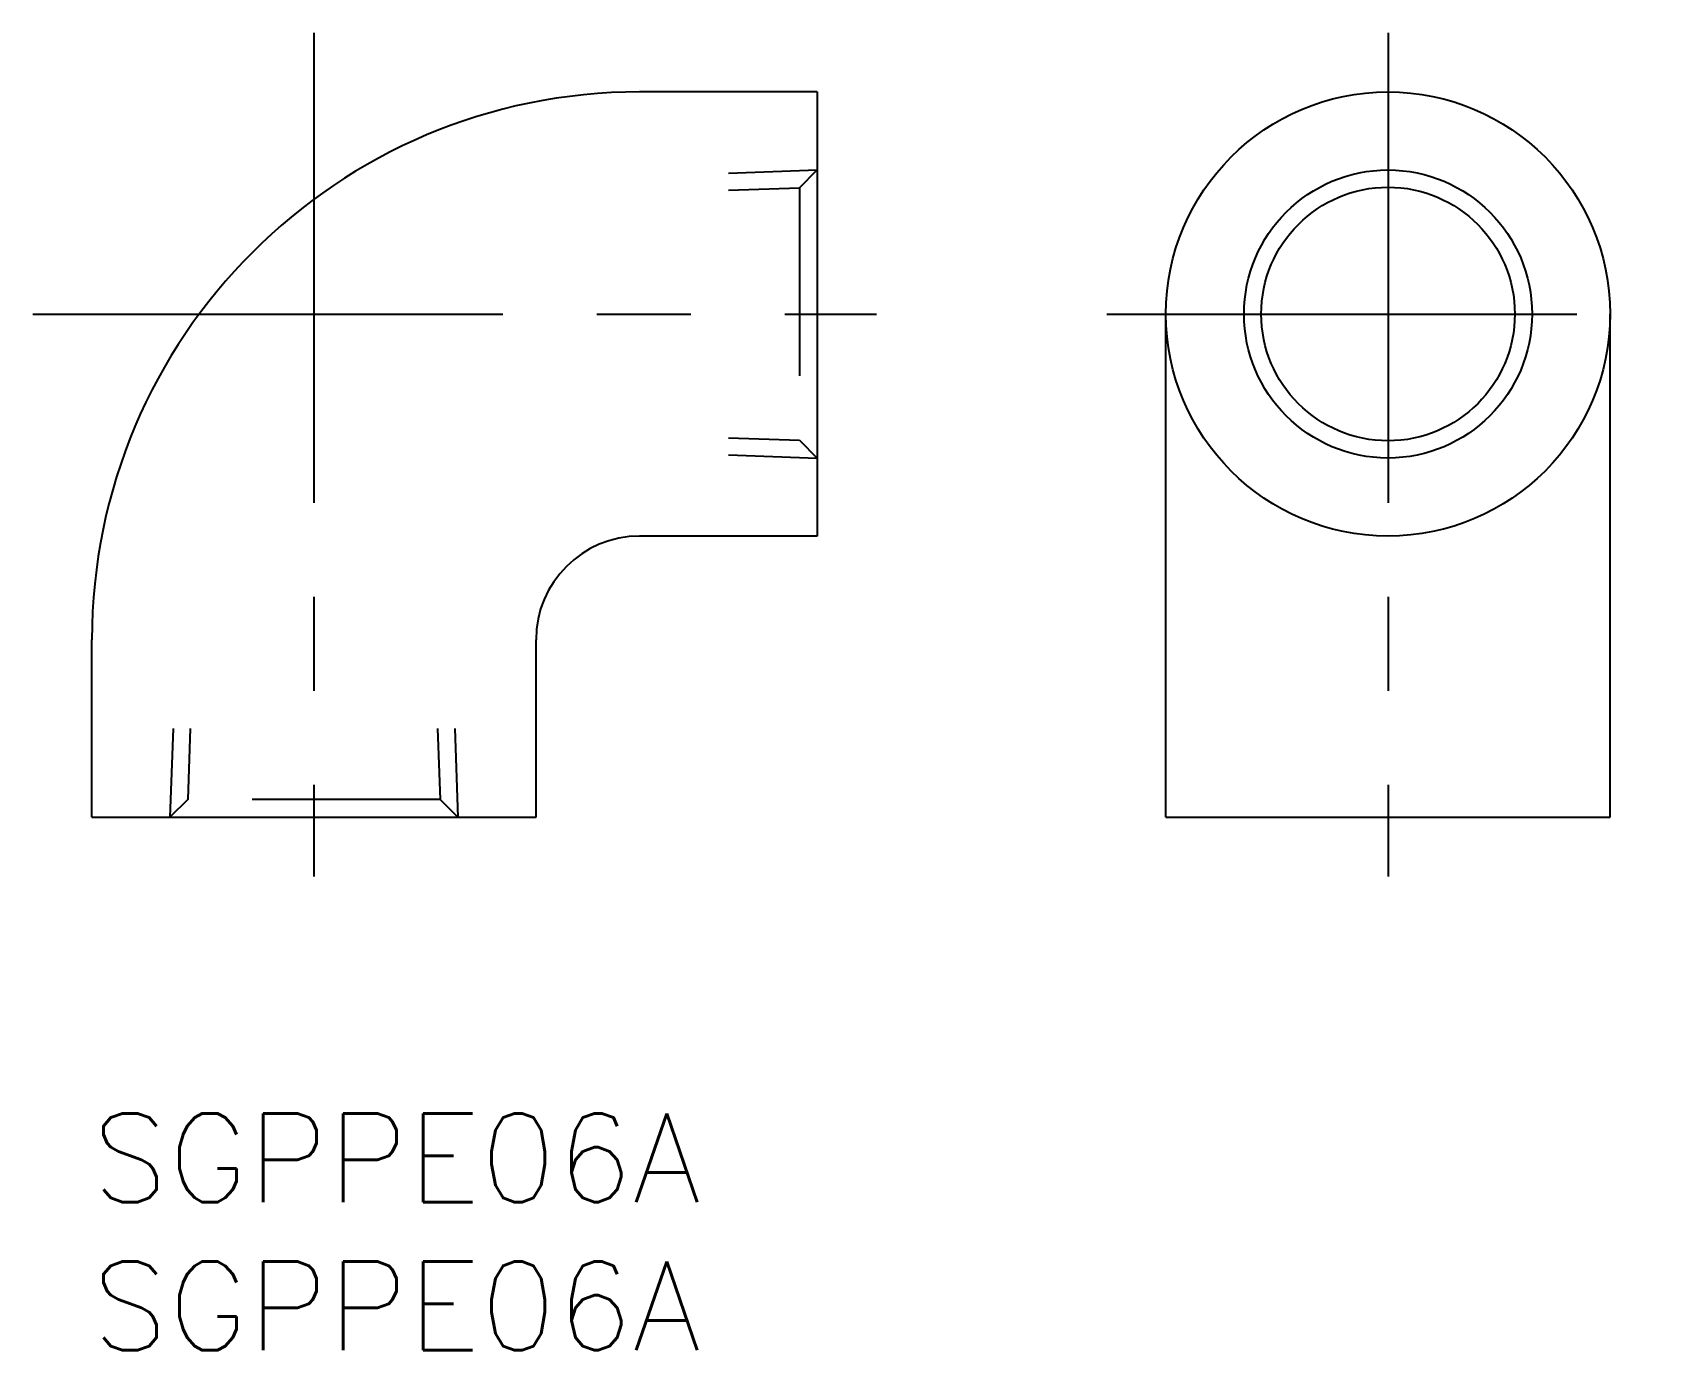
# Model space of a CAD drawing. Extents: x -2 to 53.3, y -8 to 36.5.
import ezdxf

# ---------------------------------------------------------------- set-up
doc = ezdxf.new("R2010")
doc.units = 0
doc.header["$LTSCALE"] = 0.5
doc.linetypes.add('CENTER', pattern=[50.8, 31.75, -6.35, 6.35, -6.35])
doc.linetypes.add('DASHED', pattern=[19.05, 12.7, -6.35])
for name, color, linetype in [('MSM_CENTER', 1, 'CENTER'), ('MSM_CONTINUOUS', 7, 'CONTINUOUS'), ('MSM_DASHED', 4, 'DASHED'), ('MSM_NARROW', 5, 'CONTINUOUS'), ('MSM_PART_NUMBER', 7, 'CONTINUOUS')]:
    doc.layers.add(name, color=color, linetype=linetype)
doc.styles.get("Standard").update_dxf_attribs({"font": 'txt.shx', "height": 3, "bigfont": 'bigfont.shx'})

# ---------------------------------------------------------------- blocks, each defined once
blk = doc.blocks.new('*U2')
at = {"layer": 'MSM_PART_NUMBER'}
blk.add_text('SGPPE06A', height=3, dxfattribs=at).set_placement((0, -3))
blk = doc.blocks.new('*U3')
at = {"layer": 'MSM_PART_NUMBER'}
blk.add_text('SGPPE06A', height=3, dxfattribs=at).set_placement((0, -8))

msp = doc.modelspace()

# ---------------------------------------------------------------- linework, layer by layer
at = {"layer": 'MSM_CENTER'}
for p, q in [((7.5, 36.5), (7.5, 8)), ((43.78, 36.5), (43.78, 8)), ((-2, 27), (26.5, 27)), ((34.28, 27), (53.28, 27))]:
    msp.add_line(p, q, dxfattribs=at)
at = {"layer": 'MSM_CONTINUOUS'}
for p, q in [((24.5, 34.5), (18.5, 34.5)), ((24.5, 34.5), (24.5, 19.5)), ((36.28, 10), (36.28, 27)), ((51.28, 10), (51.28, 27)), ((24.5, 19.5), (18.5, 19.5)), ((0, 10), (0, 16)), ((15, 10), (15, 16)), ((0, 10), (15, 10)), ((36.28, 10), (51.28, 10))]:
    msp.add_line(p, q, dxfattribs=at)
for radius in [7.5, 4.283]:
    msp.add_circle((43.78, 27), radius, dxfattribs=at)
for radius in [18.5, 3.5]:
    msp.add_arc((18.5, 16), radius, 90, 180, dxfattribs=at)
at = {"layer": 'MSM_DASHED'}
for p, q in [((21.5, 31.759), (24.5, 31.864)), ((23.898, 31.262), (24.5, 31.864)), ((21.5, 31.178), (23.898, 31.262)), ((23.898, 31.262), (23.898, 22.738)), ((21.5, 22.822), (23.898, 22.738)), ((23.898, 22.738), (24.5, 22.136)), ((21.5, 22.241), (24.5, 22.136)), ((2.741, 13), (2.636, 10)), ((3.322, 13), (3.238, 10.602)), ((11.678, 13), (11.762, 10.602)), ((12.259, 13), (12.364, 10)), ((3.238, 10.602), (2.636, 10)), ((11.762, 10.602), (3.238, 10.602)), ((11.762, 10.602), (12.364, 10))]:
    msp.add_line(p, q, dxfattribs=at)
at = {"layer": 'MSM_NARROW'}
msp.add_circle((43.78, 27), 4.864, dxfattribs=at)

# ---------------------------------------------------------------- block references
at = {"layer": 'MSM_CONTINUOUS'}
for name in ['*U2', '*U3']:
    msp.add_blockref(name, (0, 0), dxfattribs=at)

doc.saveas('drawing.dxf')
